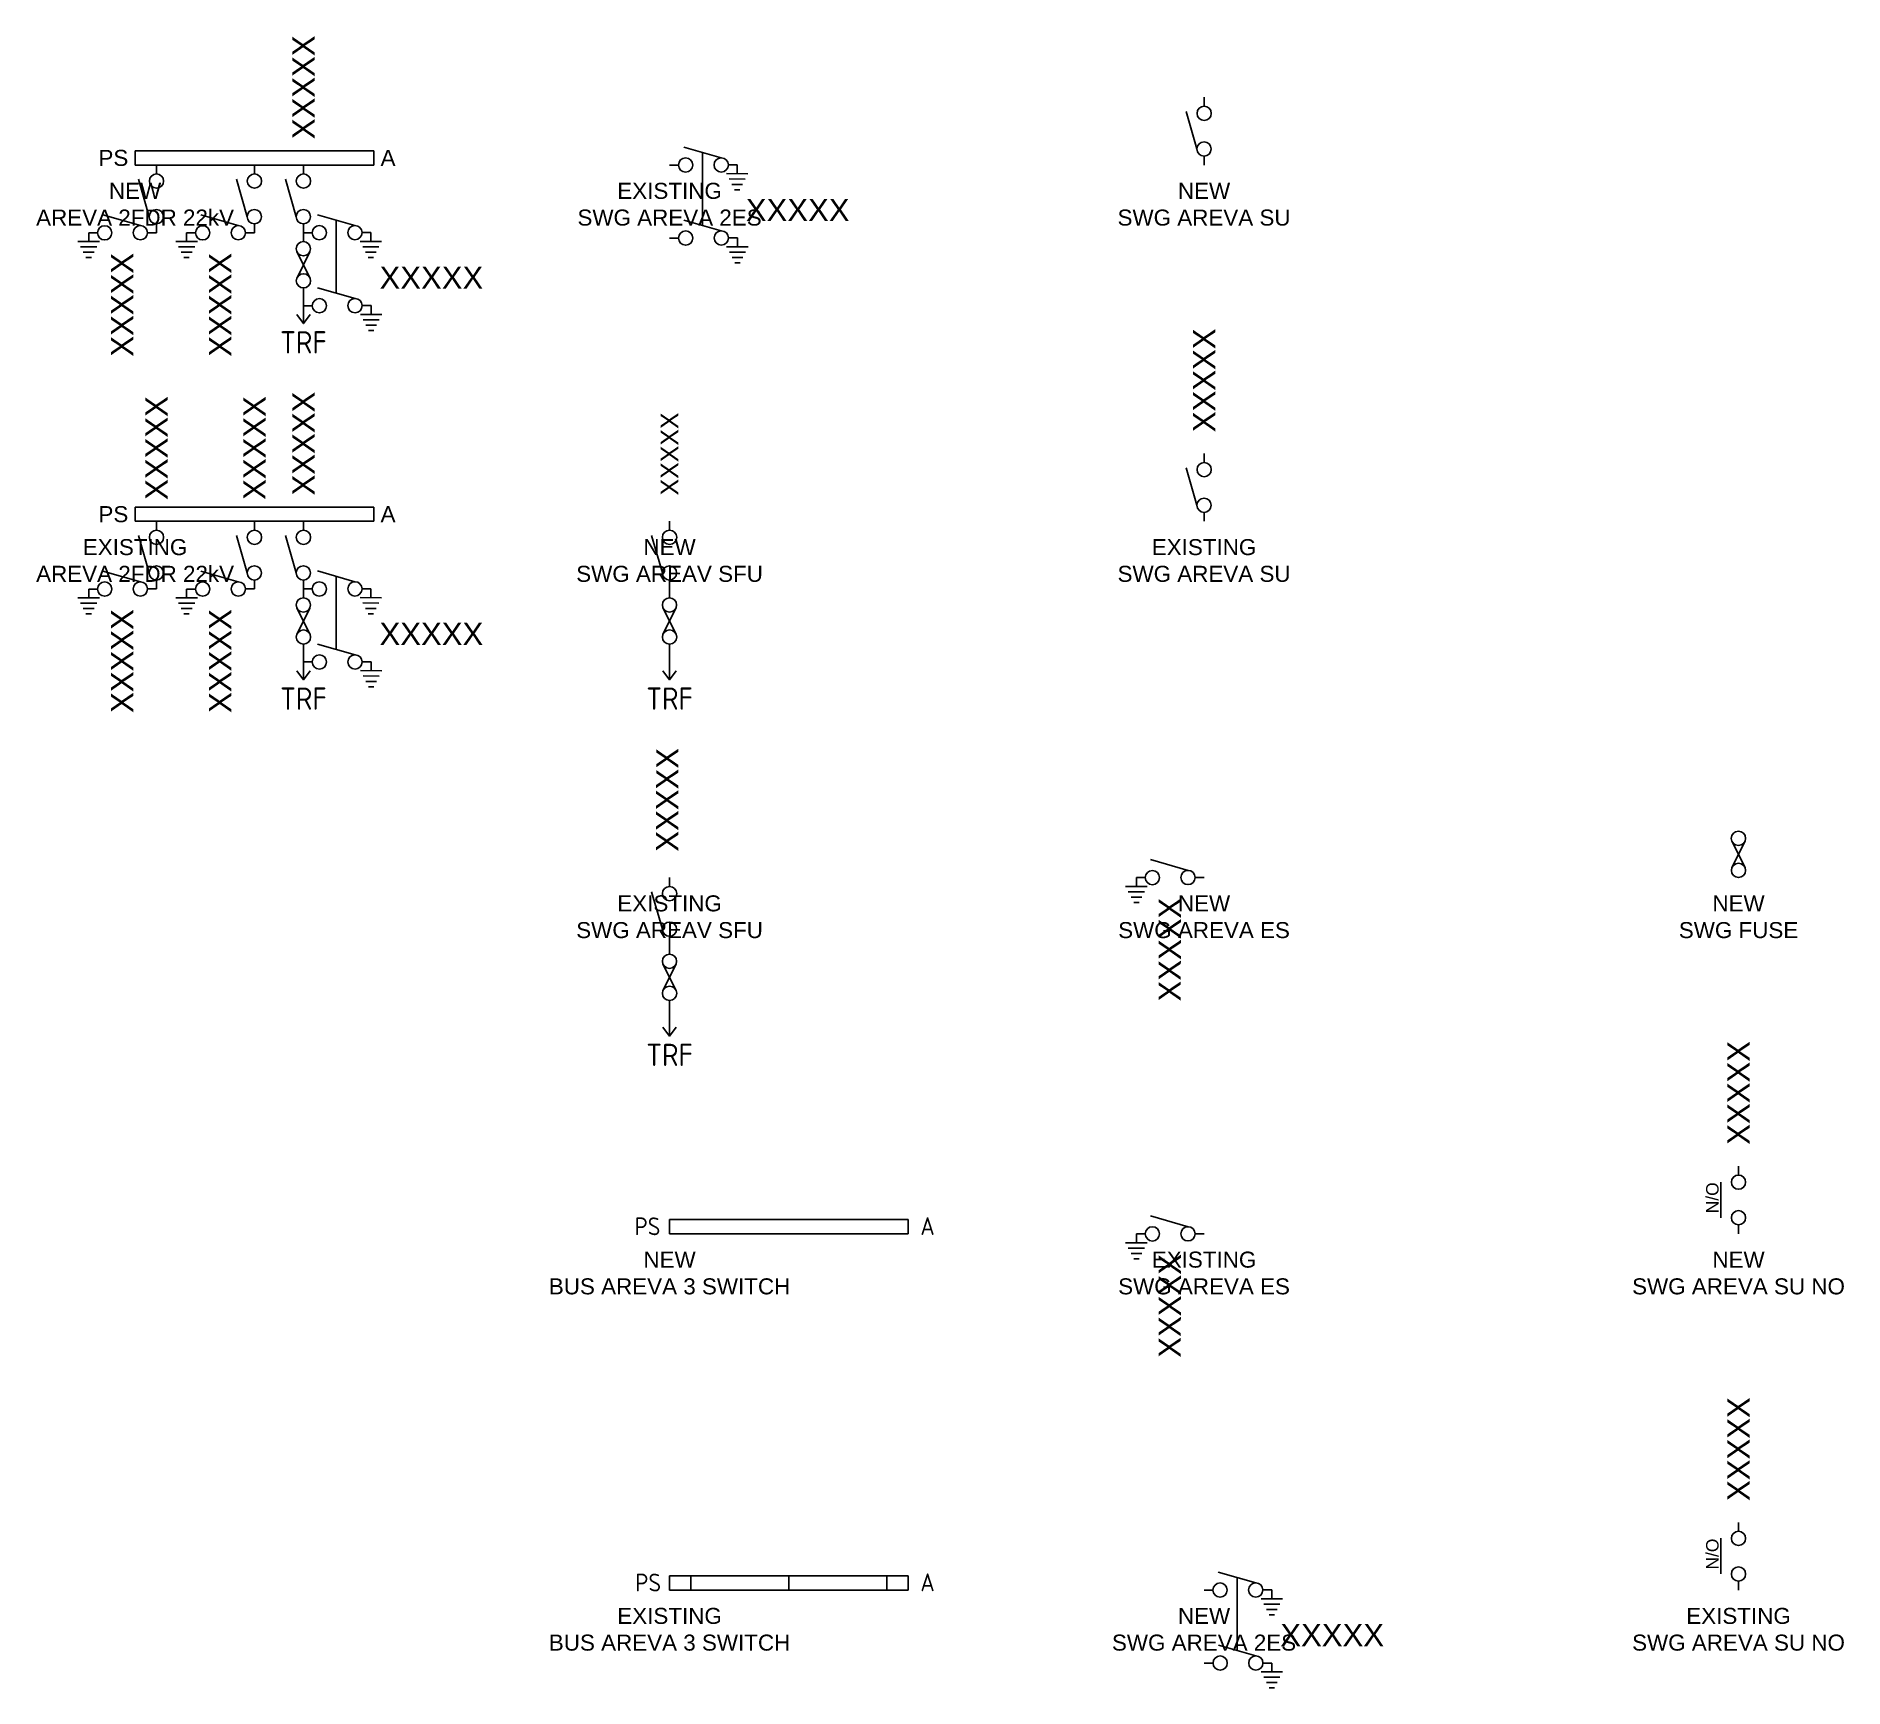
# Model space of a CAD drawing. Header units: metres. Extents: x 0 to 203, y 0 to 185.
import ezdxf
from ezdxf.enums import TextEntityAlignment as Align

# ---------------------------------------------------------------- set-up
doc = ezdxf.new("R2010")
doc.units = ezdxf.units.M
doc.layers.get('0').update_dxf_attribs({"color": 6})
doc.layers.add('Equip_HV_EXT', color=7, linetype='Continuous')
doc.layers.add('Equip_HV_NEW', color=2, linetype='Continuous')
doc.styles.add('ARIAL', font='arial.ttf', dxfattribs={"height": 2})
doc.styles.add('IESYMBOL1', font='isocp.shx')
doc.styles.get("Standard").update_dxf_attribs({"font": 'arial.ttf'})
doc.styles.add('SWG_LABEL', font='arial.ttf', dxfattribs={"height": 2})
doc.styles.add('SWITCH_LABEL', font='arial.ttf', dxfattribs={"height": 2.5})

# ---------------------------------------------------------------- blocks, each defined once
blk = doc.blocks.new('SWG_AREVA_SU_NEW')
blk.add_line((-2.01, 6), (-0.8, 1.8))
for points in [[(-0.79, 5.8, 1), (0.81, 5.8, 1)], [(-0.8, 1.8, 1), (0.8, 1.8, 1)]]:
    blk.add_lwpolyline(points, format="xyb", close=True)
for points in [[(0.01, 6.6), (0.01, 7.6)], [(0, 1), (0, 0)]]:
    blk.add_lwpolyline(points)
at = {"flags": 1}
blk.add_attdef('Z', (0, 0), '', height=0.2, dxfattribs=at)
at = {"style": 'SWITCH_LABEL', "flags": 9}
blk.add_attdef('STREET_CODE', text='', height=0.2, dxfattribs=at).set_placement((0, 0), align=Align.MIDDLE_LEFT)
at = {"flags": 9}
for tag, p in [('ORIENTATION', (0, -0.2)), ('SUBURB', (0, -0.8)), ('STREETNAME', (0, -1)), ('PARENT', (0, -0.4)), ('USAGE', (0, -0.6)), ('LOCATION', (0, -1.2)), ('NOTES', (0, -1.4))]:
    blk.add_attdef(tag, text='', height=0.2, dxfattribs=at).set_placement(p, align=Align.MIDDLE_LEFT)
blk = doc.blocks.new('SWG_FUSE_NEW')
for points in [[(0.72, 1.16), (-0.73, 4.04)], [(-0.72, 1.15), (0.71, 4.04)]]:
    blk.add_lwpolyline(points)
for centre in [(-0.01, 4.4), (0, 0.8)]:
    blk.add_circle(centre, 0.8)
blk = doc.blocks.new('SWG_AREVA_SFU_EXT')
blk.add_line((0, -13.8), (0, -17.8))
for points in [[(-0.01, -7.6), (-0.01, -8.6)], [(-0.75, -16.8), (0, -17.8), (0.75, -16.8)]]:
    blk.add_lwpolyline(points)
for name, p in [('SWG_AREVA_SU_NEW', (-0.01, -7.6)), ('SWG_FUSE_NEW', (0, -13.8))]:
    blk.add_blockref(name, p)
at = {"style": 'IESYMBOL1'}
blk.add_text('TRF', height=2.5, rotation=359.9826, dxfattribs=at).set_placement((0, -19.91), align=Align.MIDDLE_CENTER)
at = {"style": 'SWG_LABEL', "flags": 8}
blk.add_attdef('ASSET_NUM', text='', height=2.5, rotation=89.9544, dxfattribs=at).set_placement((0, 2.9), align=Align.MIDDLE_LEFT)
at = {"flags": 1}
blk.add_attdef('Z', (0, 0), '', height=0.2, dxfattribs=at)
blk = doc.blocks.new('SWG_AREVA_SU_EXT')
blk.add_line((-2.01, 6), (-0.8, 1.8))
for points in [[(-0.79, 5.8, 1), (0.81, 5.8, 1)], [(-0.8, 1.8, 1), (0.8, 1.8, 1)]]:
    blk.add_lwpolyline(points, format="xyb", close=True)
for points in [[(0.01, 6.6), (0.01, 7.6)], [(0, 1), (0, 0)]]:
    blk.add_lwpolyline(points)
at = {"style": 'SWITCH_LABEL', "flags": 8}
blk.add_attdef('ASSET_NUM', text='', height=2.5, rotation=89.9544, dxfattribs=at).set_placement((0, 10), align=Align.MIDDLE_LEFT)
at = {"flags": 1}
blk.add_attdef('Z', (0, 0), '', height=0.2, dxfattribs=at)
at = {"style": 'SWITCH_LABEL', "flags": 9}
blk.add_attdef('STREET_CODE', text='', height=0.2, dxfattribs=at).set_placement((0, -0.2), align=Align.MIDDLE_LEFT)
at = {"flags": 9}
for tag, p in [('ORIENTATION', (0, -0.4)), ('PARENT', (0, -0.6)), ('USAGE', (0, -0.8)), ('NOTES', (0, -1))]:
    blk.add_attdef(tag, text='', height=0.2, dxfattribs=at).set_placement(p, align=Align.MIDDLE_LEFT)
blk = doc.blocks.new('SWG_AREVA_ES_EXT')
for p, q in [((-6.4, -1), (-8.8, -1)), ((-6.7, -1.6), (-8.5, -1.6)), ((-7, -2.2), (-8.2, -2.2)), ((-7.3, -2.8), (-7.9, -2.8))]:
    blk.add_line(p, q)
blk.add_lwpolyline([(-7.6, -0.01), (-7.6, -1)])
at = {"xscale": -1, "rotation": 90}
blk.add_blockref('SWG_AREVA_SU_NEW', (0, 0), dxfattribs=at)
at = {"flags": 1}
blk.add_attdef('Z', (0, 0), '', height=0.2, dxfattribs=at)
at = {"style": 'SWG_LABEL', "flags": 8}
blk.add_attdef('ASSET_NUM', text='', height=2.5, rotation=89.9544, dxfattribs=at).set_placement((-3.84, -2.27), align=Align.MIDDLE_RIGHT)
blk = doc.blocks.new('SWG_AREVA_2ES_EXT')
for p, q in [((8.8, -0.98), (6.4, -0.97)), ((8.5, -1.58), (6.7, -1.57)), ((8.2, -2.18), (7, -2.18)), ((7.9, -2.78), (7.3, -2.78)), ((8.81, -9.18), (6.41, -9.17)), ((8.51, -9.78), (6.71, -9.77)), ((8.21, -10.38), (7.01, -10.38)), ((7.91, -10.98), (7.31, -10.98))]:
    blk.add_line(p, q)
for points in [[(3.71, -6.78), (3.7, 1.42)], [(7.6, 0.01), (7.6, -0.98)], [(7.61, -8.19), (7.61, -9.18)]]:
    blk.add_lwpolyline(points)
at = {"xscale": -1, "rotation": 90}
for p in [(7.6, 0.01), (7.61, -8.19)]:
    blk.add_blockref('SWG_AREVA_SU_NEW', p, dxfattribs=at)
at = {"flags": 1}
blk.add_attdef('Z', (0, 0), '', height=0.2, dxfattribs=at)
at = {"style": 'SWG_LABEL', "flags": 8}
blk.add_attdef('ASSET_NUM', text='', height=2.5, dxfattribs=at).set_placement((8.56, -5.05), align=Align.MIDDLE_LEFT)
blk = doc.blocks.new('*U22')
for p, q in [((0, 1.6), (0, 0.8)), ((0, 1.6), (26.8, 1.6)), ((0, 0), (0, 0.8)), ((0, 0), (26.8, 0)), ((26.8, 1.6), (26.8, 0.8)), ((26.8, 0), (26.8, 0.8))]:
    blk.add_line(p, q)
at = {"style": 'ARIAL', "flags": 1}
blk.add_attdef('USAGE', (4.61, 1.6), '', height=2, dxfattribs=at)
at = {"style": 'ARIAL'}
blk.add_attdef('SUB_TYPE', text='', height=1.8, dxfattribs=at).set_placement((-0.76, 0.8), align=Align.MIDDLE_RIGHT)
blk.add_attdef('SWG_TYPE', text='', height=1.8, dxfattribs=at).set_placement((27.56, 0.8), align=Align.MIDDLE_LEFT)
blk = doc.blocks.new('AREVA_2FDR_22kV_EXT')
at = {"layer": 'Equip_HV_EXT'}
ref = blk.add_blockref('SWG_AREVA_SFU_EXT', (18.9, 0), dxfattribs=at)
ref.add_attrib('ASSET_NUM', 'XXXXX', dxfattribs={"layer": '0', "height": 2.5, "rotation": 89.9544, "style": 'SWG_LABEL'}).set_placement((18.9, 2.9), align=Align.MIDDLE_LEFT)
ref = blk.add_blockref('SWG_AREVA_SU_EXT', (2.39, -7.6), dxfattribs=at)
ref.add_attrib('ASSET_NUM', 'XXXXX', dxfattribs={"layer": '0', "height": 2.5, "rotation": 89.9544, "style": 'SWITCH_LABEL'}).set_placement((2.39, 2.4), align=Align.MIDDLE_LEFT)
ref = blk.add_blockref('SWG_AREVA_SU_EXT', (13.39, -7.6), dxfattribs=at)
ref.add_attrib('ASSET_NUM', 'XXXXX', dxfattribs={"layer": '0', "height": 2.5, "rotation": 89.9544, "style": 'SWITCH_LABEL'}).set_placement((13.39, 2.4), align=Align.MIDDLE_LEFT)
blk.add_blockref('*U22', (0, 0), dxfattribs=at).add_auto_attribs({'SWG_TYPE': 'A', 'SUB_TYPE': 'PS'})
ref = blk.add_blockref('SWG_AREVA_ES_EXT', (2.39, -7.6), dxfattribs=at)
ref.add_attrib('ASSET_NUM', 'XXXXX', dxfattribs={"layer": '0', "height": 2.5, "rotation": 89.9544, "style": 'SWG_LABEL'}).set_placement((-1.45, -9.87), align=Align.MIDDLE_RIGHT)
ref = blk.add_blockref('SWG_AREVA_ES_EXT', (13.39, -7.6), dxfattribs=at)
ref.add_attrib('ASSET_NUM', 'XXXXX', dxfattribs={"layer": '0', "height": 2.5, "rotation": 89.9544, "style": 'SWG_LABEL'}).set_placement((9.55, -9.87), align=Align.MIDDLE_RIGHT)
ref = blk.add_blockref('SWG_AREVA_2ES_EXT', (18.88, -7.6), dxfattribs=at)
ref.add_attrib('ASSET_NUM', 'XXXXX', dxfattribs={"layer": '0', "height": 2.5, "style": 'SWG_LABEL'}).set_placement((27.44, -12.65), align=Align.MIDDLE_LEFT)
blk = doc.blocks.new('SWG_AREVA_ES_NEW')
for p, q in [((-6.4, -1), (-8.8, -1)), ((-6.7, -1.6), (-8.5, -1.6)), ((-7, -2.2), (-8.2, -2.2)), ((-7.3, -2.8), (-7.9, -2.8))]:
    blk.add_line(p, q)
blk.add_lwpolyline([(-7.6, -0.01), (-7.6, -1)])
at = {"xscale": -1, "rotation": 90}
blk.add_blockref('SWG_AREVA_SU_NEW', (0, 0), dxfattribs=at)
at = {"flags": 1}
blk.add_attdef('Z', (0, 0), '', height=0.2, dxfattribs=at)
at = {"style": 'SWG_LABEL', "flags": 8}
blk.add_attdef('ASSET_NUM', text='', height=2.5, rotation=89.9544, dxfattribs=at).set_placement((-3.84, -2.27), align=Align.MIDDLE_RIGHT)
blk = doc.blocks.new('SWG_AREVA_2ES_NEW')
for p, q in [((8.8, -0.98), (6.4, -0.97)), ((8.5, -1.58), (6.7, -1.57)), ((8.2, -2.18), (7, -2.18)), ((7.9, -2.78), (7.3, -2.78)), ((8.81, -9.18), (6.41, -9.17)), ((8.51, -9.78), (6.71, -9.77)), ((8.21, -10.38), (7.01, -10.38)), ((7.91, -10.98), (7.31, -10.98))]:
    blk.add_line(p, q)
for points in [[(3.71, -6.78), (3.7, 1.42)], [(7.6, 0.01), (7.6, -0.98)], [(7.61, -8.19), (7.61, -9.18)]]:
    blk.add_lwpolyline(points)
at = {"xscale": -1, "rotation": 90}
for p in [(7.6, 0.01), (7.61, -8.19)]:
    blk.add_blockref('SWG_AREVA_SU_NEW', p, dxfattribs=at)
at = {"flags": 1}
blk.add_attdef('Z', (0, 0), '', height=0.2, dxfattribs=at)
at = {"style": 'SWG_LABEL', "flags": 8}
blk.add_attdef('ASSET_NUM', text='', height=2.5, dxfattribs=at).set_placement((8.56, -5.05), align=Align.MIDDLE_LEFT)
blk = doc.blocks.new('*U23')
for p, q in [((0, 1.6), (0, 0.8)), ((0, 1.6), (26.8, 1.6)), ((0, 0), (0, 0.8)), ((0, 0), (26.8, 0)), ((26.8, 1.6), (26.8, 0.8)), ((26.8, 0), (26.8, 0.8))]:
    blk.add_line(p, q)
at = {"style": 'ARIAL', "flags": 1}
blk.add_attdef('USAGE', (4.61, 1.6), '', height=2, dxfattribs=at)
at = {"style": 'ARIAL'}
blk.add_attdef('SUB_TYPE', text='', height=1.8, dxfattribs=at).set_placement((-0.76, 0.8), align=Align.MIDDLE_RIGHT)
at = {"flags": 1}
blk.add_attdef('Z', (0, 0), '', height=0.2, dxfattribs=at)
at = {"style": 'ARIAL'}
blk.add_attdef('SWG_TYPE', text='', height=1.8, dxfattribs=at).set_placement((27.56, 0.8), align=Align.MIDDLE_LEFT)
blk = doc.blocks.new('SWG_FUSE_EXT')
for points in [[(0.72, 1.16), (-0.73, 4.04)], [(-0.72, 1.15), (0.71, 4.04)]]:
    blk.add_lwpolyline(points)
for centre in [(-0.01, 4.4), (0, 0.8)]:
    blk.add_circle(centre, 0.8)
blk = doc.blocks.new('SWG_AREVA_SFU_NEW')
blk.add_line((0, -13.8), (0, -17.8))
for points in [[(-0.01, -7.6), (-0.01, -8.6)], [(-0.75, -16.8), (0, -17.8), (0.75, -16.8)]]:
    blk.add_lwpolyline(points)
for name, p in [('SWG_AREVA_SU_EXT', (-0.01, -7.6)), ('SWG_FUSE_EXT', (0, -13.8))]:
    blk.add_blockref(name, p)
at = {"style": 'IESYMBOL1'}
blk.add_text('TRF', height=2.5, rotation=359.9826, dxfattribs=at).set_placement((0, -19.91), align=Align.MIDDLE_CENTER)
at = {"style": 'SWG_LABEL', "flags": 8}
blk.add_attdef('ASSET_NUM', text='', height=2.5, rotation=89.9544, dxfattribs=at).set_placement((0, 2.9), align=Align.MIDDLE_LEFT)
at = {"flags": 1}
blk.add_attdef('Z', (0, 0), '', height=0.2, dxfattribs=at)
blk = doc.blocks.new('AREVA_2FDR_22kV_NEW')
at = {"layer": 'Equip_HV_NEW'}
for name, p, values in [('SWG_AREVA_SFU_NEW', (18.9, 0), {'ASSET_NUM': 'XXXXX'}), ('*U23', (0, 0), {'SWG_TYPE': 'A', 'SUB_TYPE': 'PS'}), ('SWG_AREVA_ES_NEW', (2.39, -7.6), {'ASSET_NUM': 'XXXXX'}), ('SWG_AREVA_ES_NEW', (13.39, -7.6), {'ASSET_NUM': 'XXXXX'}), ('SWG_AREVA_2ES_NEW', (18.88, -7.6), {'ASSET_NUM': 'XXXXX'})]:
    blk.add_blockref(name, p, dxfattribs=at).add_auto_attribs(values)
for p in [(2.39, -7.6), (13.39, -7.6)]:
    blk.add_blockref('SWG_AREVA_SU_NEW', p, dxfattribs=at)
blk = doc.blocks.new('BUS_AREVA_3_SWITCH_EXT')
for p, q in [((0, 1.6), (0, 0.8)), ((0, 1.6), (2.4, 1.6)), ((0, 0), (0, 0.8)), ((0, 0), (2.4, 0)), ((2.4, 1.6), (13.4, 1.6)), ((2.4, 1.6), (2.4, 0.8)), ((2.4, 0), (2.4, 0.8)), ((2.4, 0), (13.4, 0)), ((13.4, 1.6), (24.4, 1.6)), ((13.4, 1.6), (13.4, 0.8)), ((13.4, 0), (13.4, 0.8)), ((13.4, 0), (24.4, 0)), ((24.4, 1.6), (26.8, 1.6)), ((24.4, 1.6), (24.4, 0.8)), ((24.4, 0), (24.4, 0.8)), ((24.4, 0), (26.8, 0)), ((26.8, 1.6), (26.8, 0.8)), ((26.8, 0), (26.8, 0.8))]:
    blk.add_line(p, q)
at = {"color": 7, "style": 'IESYMBOL1'}
for s, p in [('PS', (-2.4, 0.84, 19.97)), ('A', (28.96, 0.87, 19.97))]:
    blk.add_text(s, height=2, rotation=359.9826, dxfattribs=at).set_placement(p, align=Align.MIDDLE_CENTER)
blk = doc.blocks.new('BUS_AREVA_3_SWITCH_NEW')
for p, q in [((0, 1.6), (0, 0.8)), ((0, 1.6), (2.4, 1.6)), ((0, 0), (0, 0.8)), ((0, 0), (2.4, 0)), ((2.4, 1.6), (13.4, 1.6)), ((2.4, 0), (13.4, 0)), ((13.4, 1.6), (24.4, 1.6)), ((13.4, 0), (24.4, 0)), ((24.4, 1.6), (26.8, 1.6)), ((24.4, 0), (26.8, 0)), ((26.8, 1.6), (26.8, 0.8)), ((26.8, 0), (26.8, 0.8))]:
    blk.add_line(p, q)
at = {"style": 'IESYMBOL1'}
for s, p in [('PS', (-2.48, 0.84, 19.97)), ('A', (28.96, 0.87, 19.97))]:
    blk.add_text(s, height=2, rotation=359.9826, dxfattribs=at).set_placement(p, align=Align.MIDDLE_CENTER)
blk = doc.blocks.new('*U18')
blk.add_line((-2.01, 6), (-0.8, 1.8))
for points in [[(-0.79, 5.8, 1), (0.81, 5.8, 1)], [(-0.8, 1.8, 1), (0.8, 1.8, 1)]]:
    blk.add_lwpolyline(points, format="xyb", close=True)
for points in [[(0.01, 6.6), (0.01, 7.6)], [(0, 1), (0, 0)]]:
    blk.add_lwpolyline(points)
at = {"style": 'SWG_LABEL', "flags": 8}
blk.add_attdef('ASSET_NUM', (1, 10.5), '', height=2, rotation=89.9544, dxfattribs=at)
for tag, p, flags in [('ACTUAL_STATUS', (1.03, 3.1), 9), ('OPERATING_VOLTAGE', (1.03, 2.3), 9), ('ORIENTATION', (1.03, 2.1), 9), ('OWNED_BY', (1.03, 1.9), 9), ('CONSTRUCTED_VOLTAGE', (1.03, 2.7), 9), ('NO_PHASES', (1.03, 2.5), 9), ('Z', (0, 0), 1), ('STATE', (1.03, 1.5), 9), ('SWITCH_TYPE', (1.03, 1.3), 9), ('STREETNAME', (1.03, 0.5), 9), ('SUBURB', (1.03, 0.3), 9), ('PARENT', (1.03, 1.7), 9), ('USAGE', (1.03, 1.1), 9), ('LOCATION', (1.03, 0.9), 9), ('NOTES', (1.03, 0.7), 9)]:
    blk.add_attdef(tag, p, '', height=0.2, dxfattribs=dict(flags=flags))
blk = doc.blocks.new('SWG_AREAV_SFU_EXT')
blk.add_line((0, -13.8), (0, -17.8))
for points in [[(-0.01, -7.6), (-0.01, -8.6)], [(-0.75, -16.8), (0, -17.8), (0.75, -16.8)]]:
    blk.add_lwpolyline(points)
for name, p in [('*U18', (-0.01, -7.6)), ('SWG_FUSE_NEW', (0, -13.8))]:
    blk.add_blockref(name, p)
at = {"color": 7, "style": 'IESYMBOL1'}
blk.add_text('TRF', height=2.5, rotation=359.9826, dxfattribs=at).set_placement((0, -19.91), align=Align.MIDDLE_CENTER)
at = {"style": 'SWG_LABEL', "flags": 8}
blk.add_attdef('ASSET_NUM', (0.99, 2.9), '', height=2.5, rotation=89.9544, dxfattribs=at)
at = {"flags": 1}
blk.add_attdef('Z', (0, 0), '', height=0.2, dxfattribs=at)
blk = doc.blocks.new('*U19')
blk.add_line((-2.01, 6), (-0.8, 1.8))
for points in [[(-0.79, 5.8, 1), (0.81, 5.8, 1)], [(-0.8, 1.8, 1), (0.8, 1.8, 1)]]:
    blk.add_lwpolyline(points, format="xyb", close=True)
for points in [[(0.01, 6.6), (0.01, 7.6)], [(0, 1), (0, 0)]]:
    blk.add_lwpolyline(points)
at = {"style": 'SWG_LABEL', "flags": 8}
blk.add_attdef('ASSET_NUM', (1, 10.5), '', height=2, rotation=89.9544, dxfattribs=at)
for tag, p, flags in [('ACTUAL_STATUS', (1.03, 3.1), 9), ('OPERATING_VOLTAGE', (1.03, 2.3), 9), ('ORIENTATION', (1.03, 2.1), 9), ('OWNED_BY', (1.03, 1.9), 9), ('CONSTRUCTED_VOLTAGE', (1.03, 2.7), 9), ('NO_PHASES', (1.03, 2.5), 9), ('Z', (0, 0), 1), ('STATE', (1.03, 1.5), 9), ('SWITCH_TYPE', (1.03, 1.3), 9), ('STREETNAME', (1.03, 0.5), 9), ('SUBURB', (1.03, 0.3), 9), ('PARENT', (1.03, 1.7), 9), ('USAGE', (1.03, 1.1), 9), ('LOCATION', (1.03, 0.9), 9), ('NOTES', (1.03, 0.7), 9)]:
    blk.add_attdef(tag, p, '', height=0.2, dxfattribs=dict(flags=flags))
blk = doc.blocks.new('SWG_AREAV_SFU_NEW')
blk.add_line((0, -13.8), (0, -17.8))
for points in [[(-0.01, -7.6), (-0.01, -8.6)], [(-0.75, -16.8), (0, -17.8), (0.75, -16.8)]]:
    blk.add_lwpolyline(points)
for name, p in [('*U19', (-0.01, -7.6)), ('SWG_FUSE_NEW', (0, -13.8))]:
    blk.add_blockref(name, p)
at = {"color": 7, "style": 'IESYMBOL1'}
blk.add_text('TRF', height=2.5, rotation=359.9826, dxfattribs=at).set_placement((0, -19.91), align=Align.MIDDLE_CENTER)
at = {"style": 'SWG_LABEL', "flags": 8}
blk.add_attdef('ASSET_NUM', (0.99, 2.9), '', height=2, rotation=89.9544, dxfattribs=at)
at = {"flags": 1}
blk.add_attdef('Z', (0, 0), '', height=0.2, dxfattribs=at)
blk = doc.blocks.new('SWG_AREVA_SU_NO_EXT')
blk.add_line((-2, 5.81), (-2, 1.81))
for points in [[(-0.8, 5.8, 1), (0.8, 5.8, 1)], [(-0.8, 1.8, 1), (0.8, 1.8, 1)]]:
    blk.add_lwpolyline(points, format="xyb", close=True)
for points in [[(0, 6.6), (0, 7.6)], [(0, 1), (0, 0)]]:
    blk.add_lwpolyline(points)
at = {"insert": (-3.64, 2.3), "char_height": 1.4, "width": 3.8863, "attachment_point": 1, "rotation": 90}
blk.add_mtext('{\\fArial|b0|i0|c0|p34;N/O}', dxfattribs=at)
at = {"style": 'SWITCH_LABEL', "flags": 8}
blk.add_attdef('ASSET_NUM', text='', height=2.5, rotation=89.9544, dxfattribs=at).set_placement((0, 10), align=Align.MIDDLE_LEFT)
at = {"flags": 1}
blk.add_attdef('Z', (0, 0), '', height=0.2, dxfattribs=at)
at = {"style": 'SWITCH_LABEL', "flags": 9}
blk.add_attdef('STREET_CODE', text='', height=0.2, dxfattribs=at).set_placement((0, -0.2), align=Align.MIDDLE_LEFT)
at = {"flags": 9}
for tag, p in [('ORIENTATION', (0, -0.4)), ('PARENT', (0, -0.6)), ('USAGE', (0, -0.8)), ('NOTES', (0, -1))]:
    blk.add_attdef(tag, text='', height=0.2, dxfattribs=at).set_placement(p, align=Align.MIDDLE_LEFT)
blk = doc.blocks.new('SWG_AREVA_SU_NO_NEW')
blk.add_line((-2, 5.81), (-2, 1.81))
for points in [[(-0.8, 5.8, 1), (0.8, 5.8, 1)], [(-0.8, 1.8, 1), (0.8, 1.8, 1)]]:
    blk.add_lwpolyline(points, format="xyb", close=True)
for points in [[(0, 6.6), (0, 7.6)], [(0, 1), (0, 0)]]:
    blk.add_lwpolyline(points)
at = {"insert": (-3.64, 2.3), "char_height": 1.4, "width": 3.8863, "attachment_point": 1, "rotation": 90}
blk.add_mtext('{\\fArial|b0|i0|c0|p34;N/O}', dxfattribs=at)
at = {"style": 'SWITCH_LABEL', "flags": 8}
blk.add_attdef('ASSET_NUM', text='', height=2.5, rotation=89.9544, dxfattribs=at).set_placement((0, 10), align=Align.MIDDLE_LEFT)
at = {"flags": 1}
blk.add_attdef('Z', (0, 0), '', height=0.2, dxfattribs=at)
at = {"style": 'SWITCH_LABEL', "flags": 9}
blk.add_attdef('STREET_CODE', text='', height=0.2, dxfattribs=at).set_placement((0, -0.2), align=Align.MIDDLE_LEFT)
at = {"flags": 9}
for tag, p in [('ORIENTATION', (0, -0.4)), ('SUBURB', (0, -1)), ('STREETNAME', (0, -1.2)), ('PARENT', (0, -0.6)), ('USAGE', (0, -0.8)), ('LOCATION', (0, -1.4)), ('NOTES', (0, -1.6))]:
    blk.add_attdef(tag, text='', height=0.2, dxfattribs=at).set_placement(p, align=Align.MIDDLE_LEFT)

msp = doc.modelspace()

# ---------------------------------------------------------------- block references
for name, p in [('AREVA_2FDR_22kV_NEW', (11.55, 170.98)), ('SWG_AREVA_SU_NEW', (131.55, 170.98)), ('AREVA_2FDR_22kV_EXT', (11.55, 130.98)), ('SWG_FUSE_NEW', (191.55, 90.98)), ('BUS_AREVA_3_SWITCH_NEW', (71.55, 50.98)), ('BUS_AREVA_3_SWITCH_EXT', (71.55, 10.98))]:
    msp.add_blockref(name, p)
ref = msp.add_blockref('SWG_AREVA_2ES_EXT', (71.55, 170.98))
ref.add_attrib('ASSET_NUM', 'XXXXX', dxfattribs={"height": 2.5, "style": 'SWG_LABEL'}).set_placement((80.11, 165.93), align=Align.MIDDLE_LEFT)
ref = msp.add_blockref('SWG_AREVA_SU_EXT', (131.55, 130.98))
ref.add_attrib('ASSET_NUM', 'XXXXX', dxfattribs={"height": 2.5, "rotation": 89.9544, "style": 'SWITCH_LABEL'}).set_placement((131.55, 140.98), align=Align.MIDDLE_LEFT)
ref = msp.add_blockref('SWG_AREAV_SFU_NEW', (71.55, 130.98))
ref.add_attrib('ASSET_NUM', 'XXXXX', (72.54, 133.88), dxfattribs={"height": 2, "rotation": 89.9544, "style": 'SWG_LABEL'})
ref = msp.add_blockref('SWG_AREAV_SFU_EXT', (71.55, 90.98))
ref.add_attrib('ASSET_NUM', 'XXXXX', (72.54, 93.88), dxfattribs={"height": 2.5, "rotation": 89.9544, "style": 'SWG_LABEL'})
ref = msp.add_blockref('SWG_AREVA_ES_NEW', (131.55, 90.98))
ref.add_attrib('ASSET_NUM', 'XXXXX', dxfattribs={"height": 2.5, "rotation": 89.9544, "style": 'SWG_LABEL'}).set_placement((127.7, 88.71), align=Align.MIDDLE_RIGHT)
ref = msp.add_blockref('SWG_AREVA_SU_NO_NEW', (191.55, 50.98))
ref.add_attrib('ASSET_NUM', 'XXXXX', dxfattribs={"height": 2.5, "rotation": 89.9544, "style": 'SWITCH_LABEL'}).set_placement((191.55, 60.98), align=Align.MIDDLE_LEFT)
ref = msp.add_blockref('SWG_AREVA_ES_EXT', (131.55, 50.98))
ref.add_attrib('ASSET_NUM', 'XXXXX', dxfattribs={"height": 2.5, "rotation": 89.9544, "style": 'SWG_LABEL'}).set_placement((127.7, 48.71), align=Align.MIDDLE_RIGHT)
ref = msp.add_blockref('SWG_AREVA_SU_NO_EXT', (191.55, 10.98))
ref.add_attrib('ASSET_NUM', 'XXXXX', dxfattribs={"height": 2.5, "rotation": 89.9544, "style": 'SWITCH_LABEL'}).set_placement((191.55, 20.98), align=Align.MIDDLE_LEFT)
ref = msp.add_blockref('SWG_AREVA_2ES_NEW', (131.55, 10.98))
ref.add_attrib('ASSET_NUM', 'XXXXX', dxfattribs={"height": 2.5, "style": 'SWG_LABEL'}).set_placement((140.11, 5.93), align=Align.MIDDLE_LEFT)

# ---------------------------------------------------------------- texts
at = {"char_height": 1.8, "width": 40, "attachment_point": 2, "style": 'SWG_LABEL'}
for s, insert in [('NEW\\PAREVA 2FDR 22kV', (11.55, 168.98)), ('EXISTING\\PSWG AREVA 2ES', (71.55, 168.98)), ('NEW\\PSWG AREVA SU', (131.55, 168.98)), ('EXISTING\\PAREVA 2FDR 22kV', (11.55, 128.98)), ('NEW\\PSWG AREAV SFU', (71.55, 128.98)), ('EXISTING\\PSWG AREVA SU', (131.55, 128.98)), ('EXISTING\\PSWG AREAV SFU', (71.55, 88.98)), ('NEW\\PSWG AREVA ES', (131.55, 88.98)), ('NEW\\PSWG FUSE', (191.55, 88.98)), ('NEW\\PBUS AREVA 3 SWITCH', (71.55, 48.98)), ('EXISTING\\PSWG AREVA ES', (131.55, 48.98)), ('NEW\\PSWG AREVA SU NO', (191.55, 48.98)), ('EXISTING\\PBUS AREVA 3 SWITCH', (71.55, 8.98)), ('NEW\\PSWG AREVA 2ES', (131.55, 8.98)), ('EXISTING\\PSWG AREVA SU NO', (191.55, 8.98))]:
    msp.add_mtext(s, dxfattribs=dict(at, insert=insert))

doc.saveas('drawing.dxf')
